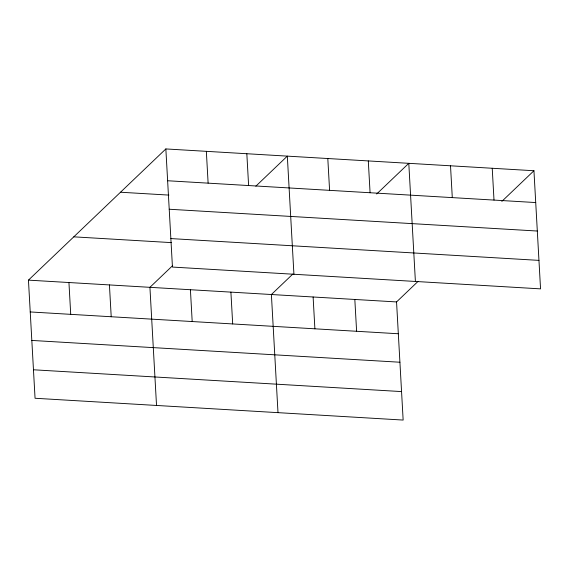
<?xml version="1.0" encoding="UTF-8"?>
<svg xmlns="http://www.w3.org/2000/svg" width="569" height="569" viewBox="0 0 569 569"><rect width="100%" height="100%" fill="white"/><g stroke="black" fill="none" stroke-linecap="round" stroke-linejoin="round"><path stroke-width="0.85" d="M417.959 281.491L396.55 301.933L403.151 420.064L35.058 398.264L28.45 280.133L165.849 148.936L533.942 170.736L540.55 288.867L172.45 267.067L165.849 148.936M172.592 265.68L149.924 287.324L156.525 405.455M255.837 186.198L287.324 156.126L293.924 274.258M292.807 274.08L271.392 294.522L277.999 412.653M376.678 193.993L408.791 163.324L415.398 281.456M501.83 201.405L533.942 170.736M167.627 180.75L535.728 202.557M120.507 192.23L168.922 195.096M169.221 209.236L537.314 231.035M170.864 238.582L538.957 260.382M73.792 236.839L171.497 242.622M28.45 280.133L396.55 301.933M30.228 311.947L398.328 333.754M31.821 340.433L399.922 362.233M33.464 369.779L401.558 391.586M492.228 168.268L494.006 200.082M450.513 165.792L452.291 197.614M368.299 160.927L370.078 192.742M354.828 299.465L356.607 331.279M327.808 158.531L329.593 190.345M313.114 296.997L314.892 328.811M246.832 153.73L248.61 185.544M230.9 292.125L232.685 323.939M206.341 151.333L208.119 183.147M190.416 289.728L192.194 321.542M109.433 284.927L111.211 316.741M68.941 282.53L70.72 314.344"/></g></svg>
